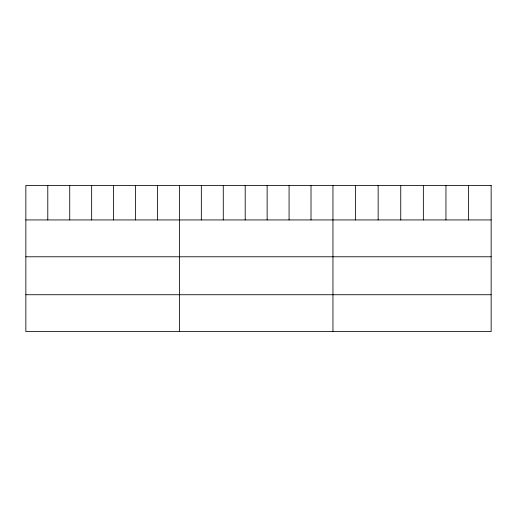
<?xml version="1.0" encoding="UTF-8"?>
<svg xmlns="http://www.w3.org/2000/svg" width="517" height="517" viewBox="0 0 517 517"><rect width="100%" height="100%" fill="white"/><g stroke="black" fill="none" stroke-linecap="round" stroke-linejoin="round"><path stroke-width="0.78" d="M25.85 219.938L491.15 219.938M25.85 256.781L491.15 256.781M25.85 294.735L491.15 294.735M468.551 185.429L468.551 219.938M445.951 185.429L445.951 219.938M423.352 185.429L423.352 219.938M400.746 185.429L400.746 219.938M378.147 185.429L378.147 219.938M355.547 185.429L355.547 219.938M332.948 185.429L332.948 331.571M311.014 185.429L311.014 219.938M289.074 185.429L289.074 219.938M267.14 185.429L267.14 219.938M245.207 185.429L245.207 219.938M223.273 185.429L223.273 219.938M201.333 185.429L201.333 219.938M179.399 185.429L179.399 331.571M157.465 185.429L157.465 219.938M135.525 185.429L135.525 219.938M113.591 185.429L113.591 219.938M91.658 185.429L91.658 219.938M69.724 185.429L69.724 219.938M47.784 185.429L47.784 219.938M491.15 185.429L25.85 185.429L25.85 331.571L491.15 331.571L491.15 185.429"/></g></svg>
